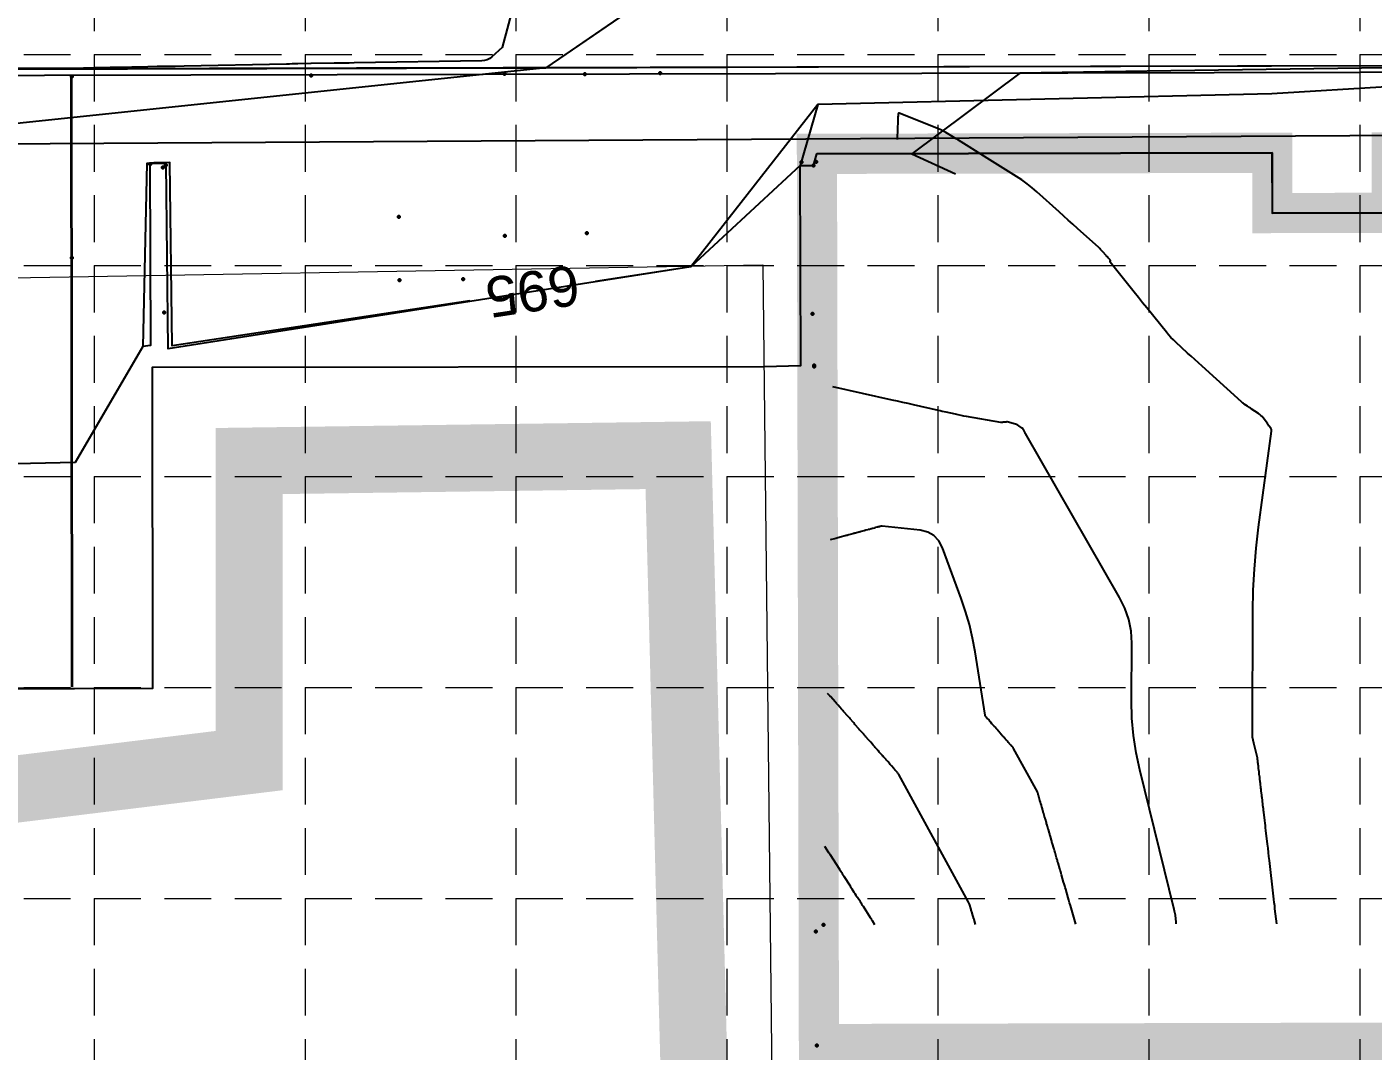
# Model space of a CAD drawing. Header units: feet. Extents: x 2331696 to 2332706, y 6924295 to 6924927.
# Drawn here: x 2332117.2 to 2332217.7, y 6924662.5 to 6924739 of the extents above; entities that cross this region are included whole.
import ezdxf

# ---------------------------------------------------------------- set-up
doc = ezdxf.new("R2010")
doc.units = ezdxf.units.FT
doc.header["$MEASUREMENT"] = 0
doc.linetypes.add('DASHED', pattern=[0.75, 0.5, -0.25])
doc.linetypes.add('HIDDEN', pattern=[0.375, 0.25, -0.125])
for name, color, linetype in [('A-building', 3, 'Continuous'), ('BNDY', 7, 'Continuous'), ('EC', 35, 'Continuous'), ('EX-SPOT-ELEV', 7, 'Continuous'), ('EX-WL', 140, 'Continuous'), ('GRID', 254, 'HIDDEN'), ('Level 58', 7, 'Continuous'), ('Level 9', 7, 'Continuous'), ('PC', 35, 'Continuous'), ('PHASE A WALK', 3, 'Continuous'), ('PROP-B-CURB', 15, 'Continuous'), ('PROP-F-CURB', 4, 'Continuous'), ('SRF-FLT', 7, 'Continuous'), ('TXT-FRZ', 4, 'Continuous')]:
    doc.layers.add(name, color=color, linetype=linetype)
doc.layers.add('V-Site-E', color=96, linetype='Continuous', lineweight=35)
doc.styles.get("Standard").update_dxf_attribs({"font": 'ARIAL.TTF'})
doc.linetypes.add('TRACKS3', pattern='A,0.0375,[130,ltypeshp.shx,S=0.0625,R=0,X=0,Y=0],0.0375', length=0.075)

# ---------------------------------------------------------------- blocks, each defined once
blk = doc.blocks.new('SURFPT')
at = {"layer": 'Level 58', "color": 51, "linetype": 'Continuous', "lineweight": 53}
blk.add_point((0, 0), dxfattribs=at)
blk = doc.blocks.new('SURFPT_2')
at = {"layer": 'Level 58', "color": 51, "linetype": 'Continuous', "lineweight": 53}
blk.add_point((0, 0), dxfattribs=at)
blk = doc.blocks.new('SURFPT_3')
at = {"layer": 'Level 58', "color": 51, "linetype": 'Continuous', "lineweight": 53}
blk.add_point((0, 0), dxfattribs=at)
blk = doc.blocks.new('SURFPT_38')
at = {"layer": 'Level 58', "color": 51, "linetype": 'Continuous', "lineweight": 53}
blk.add_point((0, 0), dxfattribs=at)
blk = doc.blocks.new('SURFPT_64')
at = {"layer": 'Level 58', "color": 51, "linetype": 'Continuous', "lineweight": 53}
blk.add_point((0, 0), dxfattribs=at)
blk = doc.blocks.new('SURFPT_124')
at = {"layer": 'Level 58', "color": 51, "linetype": 'Continuous', "lineweight": 53}
blk.add_point((0, 0), dxfattribs=at)
blk = doc.blocks.new('SURFPT_125')
at = {"layer": 'Level 58', "color": 51, "linetype": 'Continuous', "lineweight": 53}
blk.add_point((0, 0), dxfattribs=at)
blk = doc.blocks.new('SURFPT_129')
at = {"layer": 'Level 58', "color": 51, "linetype": 'Continuous', "lineweight": 53}
blk.add_point((0, 0), dxfattribs=at)
blk = doc.blocks.new('SURFPT_130')
at = {"layer": 'Level 58', "color": 51, "linetype": 'Continuous', "lineweight": 53}
blk.add_point((0, 0), dxfattribs=at)
blk = doc.blocks.new('SURFPT_132')
at = {"layer": 'Level 58', "color": 51, "linetype": 'Continuous', "lineweight": 53}
blk.add_point((0, 0), dxfattribs=at)
blk = doc.blocks.new('SURFPT_133')
at = {"layer": 'Level 58', "color": 51, "linetype": 'Continuous', "lineweight": 53}
blk.add_point((0, 0), dxfattribs=at)
blk = doc.blocks.new('SURFPT_134')
at = {"layer": 'Level 58', "color": 51, "linetype": 'Continuous', "lineweight": 53}
blk.add_point((0, 0), dxfattribs=at)
blk = doc.blocks.new('SURFPT_207')
at = {"layer": 'Level 58', "color": 51, "linetype": 'Continuous', "lineweight": 53}
blk.add_point((0, 0), dxfattribs=at)
blk = doc.blocks.new('SURFPT_208')
at = {"layer": 'Level 58', "color": 51, "linetype": 'Continuous', "lineweight": 53}
blk.add_point((0, 0), dxfattribs=at)
blk = doc.blocks.new('SURFPT_209')
at = {"layer": 'Level 58', "color": 51, "linetype": 'Continuous', "lineweight": 53}
blk.add_point((0, 0), dxfattribs=at)
blk = doc.blocks.new('SURFPT_210')
at = {"layer": 'Level 58', "color": 51, "linetype": 'Continuous', "lineweight": 53}
blk.add_point((0, 0), dxfattribs=at)
blk = doc.blocks.new('SURFPT_211')
at = {"layer": 'Level 58', "color": 51, "linetype": 'Continuous', "lineweight": 53}
blk.add_point((0, 0), dxfattribs=at)
blk = doc.blocks.new('SURFPT_338')
at = {"layer": 'Level 58', "color": 51, "linetype": 'Continuous', "lineweight": 53}
blk.add_point((0, 0), dxfattribs=at)
blk = doc.blocks.new('SURFPT_339')
at = {"layer": 'Level 58', "color": 51, "linetype": 'Continuous', "lineweight": 53}
blk.add_point((0, 0), dxfattribs=at)
blk = doc.blocks.new('SURFPT_341')
at = {"layer": 'Level 58', "color": 51, "linetype": 'Continuous', "lineweight": 53}
blk.add_point((0, 0), dxfattribs=at)
blk = doc.blocks.new('SURFPT_342')
at = {"layer": 'Level 58', "color": 51, "linetype": 'Continuous', "lineweight": 53}
blk.add_point((0, 0), dxfattribs=at)
blk = doc.blocks.new('SURFPT_343')
at = {"layer": 'Level 58', "color": 51, "linetype": 'Continuous', "lineweight": 53}
blk.add_point((0, 0), dxfattribs=at)
blk = doc.blocks.new('SURFPT_344')
at = {"layer": 'Level 58', "color": 51, "linetype": 'Continuous', "lineweight": 53}
blk.add_point((0, 0), dxfattribs=at)
blk = doc.blocks.new('SURFPT_345')
at = {"layer": 'Level 58', "color": 51, "linetype": 'Continuous', "lineweight": 53}
blk.add_point((0, 0), dxfattribs=at)
blk = doc.blocks.new('SURFPT_346')
at = {"layer": 'Level 58', "color": 51, "linetype": 'Continuous', "lineweight": 53}
blk.add_point((0, 0), dxfattribs=at)
blk = doc.blocks.new('SURFPT_356')
at = {"layer": 'Level 58', "color": 51, "linetype": 'Continuous', "lineweight": 53}
blk.add_point((0, 0), dxfattribs=at)
blk = doc.blocks.new('SURFPT_424')
at = {"layer": 'Level 58', "color": 51, "linetype": 'Continuous', "lineweight": 53}
blk.add_point((0, 0), dxfattribs=at)
blk = doc.blocks.new('SURFPT_425')
at = {"layer": 'Level 58', "color": 51, "linetype": 'Continuous', "lineweight": 53}
blk.add_point((0, 0), dxfattribs=at)
blk = doc.blocks.new('SURFPT_426')
at = {"layer": 'Level 58', "color": 51, "linetype": 'Continuous', "lineweight": 53}
blk.add_point((0, 0), dxfattribs=at)
blk = doc.blocks.new('SURFPT_439')
at = {"layer": 'Level 58', "color": 51, "linetype": 'Continuous', "lineweight": 53}
blk.add_point((0, 0), dxfattribs=at)
blk = doc.blocks.new('SURFPT_440')
at = {"layer": 'Level 58', "color": 51, "linetype": 'Continuous', "lineweight": 53}
blk.add_point((0, 0), dxfattribs=at)
blk = doc.blocks.new('SURFPT_441')
at = {"layer": 'Level 58', "color": 51, "linetype": 'Continuous', "lineweight": 53}
blk.add_point((0, 0), dxfattribs=at)
blk = doc.blocks.new('SURFPT_450')
at = {"layer": 'Level 58', "color": 51, "linetype": 'Continuous', "lineweight": 53}
blk.add_point((0, 0), dxfattribs=at)
blk = doc.blocks.new('SURFPT_451')
at = {"layer": 'Level 58', "color": 51, "linetype": 'Continuous', "lineweight": 53}
blk.add_point((0, 0), dxfattribs=at)
blk = doc.blocks.new('SURFPT_452')
at = {"layer": 'Level 58', "color": 51, "linetype": 'Continuous', "lineweight": 53}
blk.add_point((0, 0), dxfattribs=at)
blk = doc.blocks.new('SURFPT_453')
at = {"layer": 'Level 58', "color": 51, "linetype": 'Continuous', "lineweight": 53}
blk.add_point((0, 0), dxfattribs=at)
blk = doc.blocks.new('SURFPT_454')
at = {"layer": 'Level 58', "color": 51, "linetype": 'Continuous', "lineweight": 53}
blk.add_point((0, 0), dxfattribs=at)
blk = doc.blocks.new('SURFPT_649')
at = {"layer": 'Level 58', "color": 51, "linetype": 'Continuous', "lineweight": 53}
blk.add_point((0, 0), dxfattribs=at)
blk = doc.blocks.new('SURFPT_650')
at = {"layer": 'Level 58', "color": 51, "linetype": 'Continuous', "lineweight": 53}
blk.add_point((0, 0), dxfattribs=at)
blk = doc.blocks.new('SURFPT_651')
at = {"layer": 'Level 58', "color": 51, "linetype": 'Continuous', "lineweight": 53}
blk.add_point((0, 0), dxfattribs=at)
blk = doc.blocks.new('SURFPT_652')
at = {"layer": 'Level 58', "color": 51, "linetype": 'Continuous', "lineweight": 53}
blk.add_point((0, 0), dxfattribs=at)

msp = doc.modelspace()

# ---------------------------------------------------------------- linework, layer by layer
at = {"layer": 'A-building', "color": 7, "const_width": 3}
msp.add_lwpolyline([(2332220.43, 6924725.08), (2332363.18, 6924725.41), (2332363.65, 6924518.91), (2332221.65, 6924518.58), (2332221.32, 6924663.14), (2332176.32, 6924663.03), (2332176.17, 6924729.48), (2332176.17, 6924729.48), (2332210.17, 6924729.56), (2332210.18, 6924725.06), (2332210.18, 6924725.06), (2332210.18, 6924725.06), (2332210.18, 6924725.06), (2332210.18, 6924725.06), (2332219.09, 6924725.08), (2332219.08, 6924729.58), (2332220.42, 6924729.58), (2332220.43, 6924725.08)], dxfattribs=at)
at = {"layer": 'BNDY', "linetype": 'Continuous', "lineweight": 0}
msp.add_lwpolyline([(2332407.68, 6924806.49), (2332041.18, 6924807.95), (2331770.23, 6924807.95), (2331758.56, 6924761), (2331747.07, 6924740.52), (2331779.69, 6924716.11), (2331821.81, 6924719.35), (2331922, 6924717.65), (2331921.93, 6924691.76), (2331923.21, 6924656.96), (2331965.93, 6924658.84), (2331963.63, 6924721.7), (2332002.58, 6924722.54), (2332003.9, 6924704.1), (2332100.54, 6924705.98), (2332103.05, 6924720.01), (2332172.14, 6924721.19), (2332172.84, 6924658.21), (2332216.09, 6924649.99), (2332218.48, 6924510.31)], dxfattribs=at)
at = {"layer": 'EC', "flags": 128}
for points, elevation in [([(2332155.12, 6924746.55), (2332152.67, 6924737.42), (2332152.67, 6924737.42), (2332152.67, 6924737.42), (2332152.67, 6924737.42), (2332152.67, 6924737.42), (2332152.66, 6924737.42), (2332152.66, 6924737.42), (2332152.66, 6924737.42), (2332152.66, 6924737.42), (2332152.66, 6924737.42), (2332152.66, 6924737.42), (2332152.66, 6924737.42), (2332152.66, 6924737.42), (2332152.66, 6924737.42), (2332152.66, 6924737.42), (2332151.91, 6924736.73), (2332151.74, 6924736.6), (2332151.56, 6924736.51), (2332151.36, 6924736.45), (2332151.15, 6924736.43), (2332141.62, 6924736.27), (2332141.25, 6924736.26), (2332140.88, 6924736.26), (2332140.5, 6924736.25), (2332140.13, 6924736.24), (2332138.4, 6924736.22), (2332138.4, 6924736.22), (2332138.4, 6924736.22), (2332138.4, 6924736.22), (2332138.4, 6924736.22), (2332138.39, 6924736.22), (2332138.39, 6924736.22), (2332138.39, 6924736.22), (2332138.39, 6924736.22), (2332138.39, 6924736.22), (2332138.39, 6924736.22), (2332138.39, 6924736.22), (2332138.39, 6924736.22), (2332138.39, 6924736.22), (2332138.39, 6924736.22), (2332137.42, 6924736.2), (2332137.21, 6924736.19), (2332137, 6924736.19), (2332136.79, 6924736.18), (2332136.58, 6924736.18), (2332128.94, 6924736.03), (2332128.26, 6924736.01), (2332127.58, 6924736), (2332126.9, 6924735.99), (2332126.21, 6924735.97), (2332123.79, 6924735.92), (2332123.41, 6924735.92), (2332123.03, 6924735.91), (2332122.66, 6924735.9), (2332122.28, 6924735.89), (2332120.53, 6924735.86), (2332120.53, 6924735.86), (2332120.53, 6924735.86), (2332120.53, 6924735.86), (2332120.53, 6924735.86), (2332120.53, 6924735.86), (2332120.53, 6924735.86), (2332120.53, 6924735.86), (2332120.53, 6924735.86), (2332120.53, 6924735.86), (2332120.53, 6924735.86), (2332120.53, 6924735.86), (2332120.53, 6924735.86), (2332120.53, 6924735.86), (2332120.53, 6924735.86), (2332119.18, 6924735.86), (2332118.89, 6924735.85), (2332118.6, 6924735.85), (2332118.32, 6924735.85), (2332118.03, 6924735.85), (2332115.36, 6924735.85)], 696), ([(2332189.08, 6924729.03), (2332187.33, 6924730.13), (2332187.14, 6924730.25), (2332186.94, 6924730.37), (2332186.75, 6924730.49), (2332186.56, 6924730.61), (2332185.93, 6924731), (2332185.79, 6924731.08), (2332185.65, 6924731.16), (2332185.51, 6924731.23), (2332185.36, 6924731.29), (2332182.31, 6924732.52), (2332182.28, 6924732.52), (2332182.25, 6924732.52), (2332182.24, 6924732.5), (2332182.23, 6924732.47), (2332182.23, 6924732.34), (2332182.23, 6924732.31), (2332182.23, 6924732.28), (2332182.22, 6924732.26), (2332182.22, 6924732.23), (2332182.22, 6924732.08), (2332182.22, 6924732.05), (2332182.22, 6924732.01), (2332182.21, 6924731.98), (2332182.21, 6924731.95), (2332182.16, 6924730.64), (2332182.16, 6924730.63), (2332182.16, 6924730.62), (2332182.16, 6924730.61), (2332182.16, 6924730.6), (2332182.16, 6924730.56)], 697), ([(2332210.5, 6924672.01), (2332210.37, 6924673.12), (2332210.35, 6924673.36), (2332210.32, 6924673.6), (2332210.29, 6924673.84), (2332210.26, 6924674.08), (2332209.95, 6924676.74), (2332209.92, 6924677.04), (2332209.88, 6924677.34), (2332209.85, 6924677.64), (2332209.81, 6924677.94), (2332209.69, 6924678.97), (2332209.67, 6924679.16), (2332209.65, 6924679.34), (2332209.63, 6924679.53), (2332209.6, 6924679.72), (2332209.53, 6924680.33), (2332209.52, 6924680.46), (2332209.5, 6924680.59), (2332209.49, 6924680.71), (2332209.47, 6924680.84), (2332209.43, 6924681.26), (2332209.41, 6924681.35), (2332209.4, 6924681.43), (2332209.39, 6924681.52), (2332209.38, 6924681.61), (2332209.35, 6924681.92), (2332209.34, 6924681.98), (2332209.33, 6924682.05), (2332209.32, 6924682.12), (2332209.32, 6924682.18), (2332209.29, 6924682.42), (2332209.28, 6924682.47), (2332209.28, 6924682.52), (2332209.27, 6924682.57), (2332209.27, 6924682.62), (2332209.24, 6924682.8), (2332209.24, 6924682.84), (2332209.24, 6924682.88), (2332209.23, 6924682.92), (2332209.23, 6924682.96), (2332209.2, 6924683.16), (2332209.2, 6924683.17), (2332209.2, 6924683.18), (2332209.2, 6924683.19), (2332209.2, 6924683.2), (2332209.2, 6924683.23), (2332209.19, 6924683.23), (2332209.19, 6924683.24), (2332209.19, 6924683.25), (2332209.19, 6924683.25), (2332209.18, 6924683.37), (2332209.18, 6924683.4), (2332209.17, 6924683.42), (2332209.17, 6924683.45), (2332209.17, 6924683.47), (2332209.15, 6924683.58), (2332209.15, 6924683.6), (2332209.15, 6924683.62), (2332209.15, 6924683.65), (2332209.14, 6924683.67), (2332209.13, 6924683.76), (2332209.13, 6924683.78), (2332209.13, 6924683.8), (2332209.13, 6924683.82), (2332209.12, 6924683.84), (2332209.12, 6924683.91), (2332209.11, 6924683.93), (2332209.11, 6924683.95), (2332209.11, 6924683.96), (2332209.11, 6924683.98), (2332209.1, 6924684.05), (2332209.1, 6924684.06), (2332209.1, 6924684.08), (2332209.09, 6924684.09), (2332209.09, 6924684.1), (2332209.09, 6924684.16), (2332209.08, 6924684.18), (2332209.08, 6924684.19), (2332209.08, 6924684.2), (2332209.08, 6924684.21), (2332209.07, 6924684.27), (2332209.07, 6924684.28), (2332209.07, 6924684.29), (2332209.07, 6924684.3), (2332209.07, 6924684.31), (2332209.06, 6924684.36), (2332209.06, 6924684.37), (2332209.06, 6924684.38), (2332209.06, 6924684.39), (2332209.06, 6924684.4), (2332208.79, 6924685.48), (2332208.74, 6924685.71), (2332208.7, 6924685.94), (2332208.68, 6924686.18), (2332208.68, 6924686.41), (2332208.72, 6924695.33), (2332208.75, 6924696.91), (2332208.83, 6924698.48), (2332208.97, 6924700.04), (2332209.15, 6924701.61), (2332210.12, 6924708.77), (2332210.12, 6924708.83), (2332210.11, 6924708.9), (2332210.09, 6924708.96), (2332210.05, 6924709.01), (2332209.92, 6924709.19), (2332209.89, 6924709.23), (2332209.86, 6924709.27), (2332209.83, 6924709.3), (2332209.8, 6924709.34), (2332209.48, 6924709.78), (2332209.4, 6924709.87), (2332209.32, 6924709.95), (2332209.23, 6924710.03), (2332209.14, 6924710.09), (2332208.6, 6924710.45), (2332208.53, 6924710.5), (2332208.45, 6924710.55), (2332208.38, 6924710.59), (2332208.31, 6924710.64), (2332208.06, 6924710.8), (2332208.01, 6924710.84), (2332207.96, 6924710.88), (2332207.91, 6924710.92), (2332207.87, 6924710.96), (2332204.93, 6924713.63), (2332204.66, 6924713.88), (2332204.39, 6924714.12), (2332204.12, 6924714.37), (2332203.85, 6924714.61), (2332202.97, 6924715.42), (2332202.78, 6924715.59), (2332202.6, 6924715.77), (2332202.43, 6924715.96), (2332202.27, 6924716.16), (2332200.8, 6924717.98), (2332200.49, 6924718.37), (2332200.18, 6924718.76), (2332199.86, 6924719.15), (2332199.55, 6924719.54), (2332198.06, 6924721.4), (2332198.06, 6924721.4), (2332198.05, 6924721.41), (2332198.05, 6924721.41), (2332198.05, 6924721.42), (2332198.06, 6924721.44), (2332198.06, 6924721.44), (2332198.06, 6924721.44), (2332198.06, 6924721.45), (2332198.06, 6924721.45), (2332198.08, 6924721.51), (2332198.08, 6924721.53), (2332198.07, 6924721.54), (2332198.07, 6924721.55), (2332198.06, 6924721.56), (2332197.92, 6924721.72), (2332197.89, 6924721.76), (2332197.85, 6924721.79), (2332197.82, 6924721.83), (2332197.79, 6924721.86), (2332197.49, 6924722.2), (2332197.42, 6924722.27), (2332197.35, 6924722.34), (2332197.28, 6924722.41), (2332197.21, 6924722.48), (2332195.62, 6924723.91), (2332195.28, 6924724.22), (2332194.94, 6924724.52), (2332194.6, 6924724.83), (2332194.26, 6924725.14), (2332192.6, 6924726.64), (2332192.24, 6924726.95), (2332191.86, 6924727.25), (2332191.48, 6924727.53), (2332191.07, 6924727.79), (2332189.08, 6924729.03)], 697), ([(2332203, 6924672), (2332202.99, 6924672.07), (2332202.99, 6924672.08), (2332202.99, 6924672.1), (2332202.99, 6924672.11), (2332202.99, 6924672.13), (2332202.93, 6924672.64), (2332202.91, 6924672.74), (2332202.9, 6924672.85), (2332202.87, 6924672.96), (2332202.85, 6924673.07), (2332200.28, 6924683.5), (2332200, 6924684.78), (2332199.81, 6924686.07), (2332199.69, 6924687.36), (2332199.66, 6924688.67), (2332199.68, 6924692.95), (2332199.62, 6924693.85), (2332199.45, 6924694.72), (2332199.17, 6924695.56), (2332198.77, 6924696.37), (2332191.74, 6924708.6), (2332191.74, 6924708.6), (2332191.73, 6924708.61), (2332191.73, 6924708.61), (2332191.73, 6924708.62), (2332191.72, 6924708.64), (2332191.72, 6924708.64), (2332191.72, 6924708.65), (2332191.72, 6924708.65), (2332191.72, 6924708.66), (2332191.62, 6924708.86), (2332191.6, 6924708.9), (2332191.57, 6924708.94), (2332191.54, 6924708.97), (2332191.5, 6924709), (2332191.24, 6924709.18), (2332191.18, 6924709.22), (2332191.12, 6924709.25), (2332191.06, 6924709.27), (2332191, 6924709.29), (2332190.37, 6924709.47), (2332190.36, 6924709.47), (2332190.36, 6924709.47), (2332190.35, 6924709.47), (2332190.35, 6924709.47), (2332190.33, 6924709.47), (2332190.33, 6924709.47), (2332190.32, 6924709.47), (2332190.32, 6924709.47), (2332190.32, 6924709.47), (2332190.3, 6924709.46), (2332190.29, 6924709.46), (2332190.29, 6924709.46), (2332190.28, 6924709.46), (2332190.28, 6924709.46), (2332190.26, 6924709.46), (2332190.25, 6924709.46), (2332190.25, 6924709.46), (2332190.24, 6924709.46), (2332190.24, 6924709.46), (2332190.22, 6924709.46), (2332190.21, 6924709.45), (2332190.21, 6924709.45), (2332190.2, 6924709.45), (2332190.2, 6924709.45), (2332190.17, 6924709.45), (2332190.17, 6924709.45), (2332190.16, 6924709.45), (2332190.16, 6924709.45), (2332190.15, 6924709.45), (2332190.13, 6924709.45), (2332190.13, 6924709.45), (2332190.12, 6924709.44), (2332190.12, 6924709.44), (2332190.11, 6924709.44), (2332190.09, 6924709.44), (2332190.08, 6924709.44), (2332190.07, 6924709.44), (2332190.07, 6924709.44), (2332190.06, 6924709.44), (2332190.04, 6924709.44), (2332190.03, 6924709.43), (2332190.03, 6924709.43), (2332190.02, 6924709.43), (2332190.01, 6924709.43), (2332189.99, 6924709.43), (2332189.98, 6924709.43), (2332189.97, 6924709.43), (2332189.97, 6924709.43), (2332189.96, 6924709.43), (2332189.93, 6924709.42), (2332189.93, 6924709.42), (2332189.92, 6924709.42), (2332189.92, 6924709.42), (2332189.91, 6924709.42), (2332187.35, 6924709.87), (2332187.14, 6924709.91), (2332186.93, 6924709.95), (2332186.72, 6924710), (2332186.51, 6924710.04), (2332185.82, 6924710.2), (2332185.68, 6924710.23), (2332185.53, 6924710.26), (2332185.38, 6924710.29), (2332185.24, 6924710.33), (2332183.38, 6924710.75), (2332182.98, 6924710.84), (2332182.59, 6924710.92), (2332182.19, 6924711.01), (2332181.79, 6924711.1), (2332177.36, 6924712.1)], 698), ([(2332195.5, 6924671.98), (2332195.15, 6924673.19), (2332195.1, 6924673.38), (2332195.04, 6924673.57), (2332194.98, 6924673.76), (2332194.93, 6924673.95), (2332194.75, 6924674.58), (2332194.71, 6924674.71), (2332194.67, 6924674.85), (2332194.63, 6924674.98), (2332194.59, 6924675.12), (2332194.43, 6924675.66), (2332194.4, 6924675.77), (2332194.37, 6924675.89), (2332194.33, 6924676.01), (2332194.3, 6924676.12), (2332194.17, 6924676.56), (2332194.14, 6924676.66), (2332194.12, 6924676.75), (2332194.09, 6924676.85), (2332194.06, 6924676.94), (2332193.95, 6924677.32), (2332193.93, 6924677.4), (2332193.9, 6924677.48), (2332193.88, 6924677.57), (2332193.86, 6924677.65), (2332193.76, 6924677.97), (2332193.74, 6924678.04), (2332193.72, 6924678.11), (2332193.7, 6924678.18), (2332193.68, 6924678.25), (2332193.6, 6924678.53), (2332193.58, 6924678.59), (2332193.57, 6924678.65), (2332193.55, 6924678.71), (2332193.53, 6924678.77), (2332193.45, 6924679.05), (2332193.44, 6924679.09), (2332193.43, 6924679.12), (2332193.42, 6924679.15), (2332193.41, 6924679.18), (2332193.38, 6924679.29), (2332193.37, 6924679.31), (2332193.37, 6924679.33), (2332193.36, 6924679.36), (2332193.35, 6924679.38), (2332193.32, 6924679.49), (2332193.32, 6924679.51), (2332193.31, 6924679.53), (2332193.3, 6924679.56), (2332193.3, 6924679.58), (2332193.23, 6924679.81), (2332193.22, 6924679.85), (2332193.2, 6924679.9), (2332193.19, 6924679.95), (2332193.17, 6924680), (2332193.13, 6924680.16), (2332193.12, 6924680.2), (2332193.11, 6924680.23), (2332193.1, 6924680.27), (2332193.09, 6924680.3), (2332193.04, 6924680.46), (2332193.03, 6924680.49), (2332193.02, 6924680.53), (2332193.01, 6924680.56), (2332193, 6924680.6), (2332192.96, 6924680.74), (2332192.95, 6924680.77), (2332192.94, 6924680.8), (2332192.93, 6924680.83), (2332192.93, 6924680.86), (2332192.89, 6924680.98), (2332192.88, 6924681.01), (2332192.87, 6924681.04), (2332192.86, 6924681.07), (2332192.86, 6924681.09), (2332192.82, 6924681.21), (2332192.82, 6924681.24), (2332192.81, 6924681.26), (2332192.8, 6924681.29), (2332192.79, 6924681.31), (2332192.76, 6924681.42), (2332192.76, 6924681.44), (2332192.75, 6924681.46), (2332192.74, 6924681.49), (2332192.74, 6924681.51), (2332192.71, 6924681.61), (2332192.7, 6924681.63), (2332192.7, 6924681.65), (2332192.69, 6924681.67), (2332192.68, 6924681.69), (2332192.66, 6924681.78), (2332192.65, 6924681.8), (2332192.64, 6924681.82), (2332192.63, 6924681.84), (2332192.63, 6924681.86), (2332190.85, 6924685.09), (2332190.84, 6924685.11), (2332190.83, 6924685.13), (2332190.82, 6924685.14), (2332190.81, 6924685.16), (2332190.76, 6924685.21), (2332190.75, 6924685.22), (2332190.74, 6924685.23), (2332190.73, 6924685.24), (2332190.73, 6924685.25), (2332190.67, 6924685.31), (2332190.66, 6924685.33), (2332190.65, 6924685.34), (2332190.64, 6924685.35), (2332190.63, 6924685.36), (2332190.57, 6924685.42), (2332190.56, 6924685.44), (2332190.55, 6924685.45), (2332190.54, 6924685.46), (2332190.53, 6924685.48), (2332190.47, 6924685.54), (2332190.46, 6924685.55), (2332190.45, 6924685.57), (2332190.44, 6924685.58), (2332190.43, 6924685.59), (2332190.37, 6924685.66), (2332190.36, 6924685.67), (2332190.34, 6924685.69), (2332190.33, 6924685.7), (2332190.32, 6924685.72), (2332190.26, 6924685.78), (2332190.24, 6924685.8), (2332190.23, 6924685.81), (2332190.22, 6924685.83), (2332190.21, 6924685.84), (2332190.14, 6924685.92), (2332190.13, 6924685.93), (2332190.11, 6924685.95), (2332190.1, 6924685.96), (2332190.09, 6924685.98), (2332190.02, 6924686.05), (2332190.01, 6924686.07), (2332189.99, 6924686.09), (2332189.98, 6924686.1), (2332189.96, 6924686.12), (2332189.89, 6924686.2), (2332189.88, 6924686.22), (2332189.86, 6924686.23), (2332189.85, 6924686.25), (2332189.83, 6924686.27), (2332189.76, 6924686.35), (2332189.74, 6924686.37), (2332189.73, 6924686.39), (2332189.71, 6924686.41), (2332189.69, 6924686.42), (2332189.62, 6924686.51), (2332189.6, 6924686.53), (2332189.58, 6924686.55), (2332189.57, 6924686.57), (2332189.55, 6924686.59), (2332189.47, 6924686.68), (2332189.45, 6924686.7), (2332189.43, 6924686.72), (2332189.42, 6924686.74), (2332189.4, 6924686.76), (2332189.31, 6924686.86), (2332189.29, 6924686.88), (2332189.27, 6924686.9), (2332189.26, 6924686.92), (2332189.24, 6924686.94), (2332189.15, 6924687.05), (2332189.13, 6924687.07), (2332189.11, 6924687.09), (2332189.09, 6924687.11), (2332189.07, 6924687.14), (2332188.97, 6924687.25), (2332188.95, 6924687.27), (2332188.93, 6924687.29), (2332188.91, 6924687.32), (2332188.89, 6924687.34), (2332188.79, 6924687.46), (2332188.77, 6924687.48), (2332188.75, 6924687.51), (2332188.74, 6924687.54), (2332188.73, 6924687.57), (2332187.98, 6924692.32), (2332187.79, 6924693.34), (2332187.56, 6924694.34), (2332187.27, 6924695.32), (2332186.94, 6924696.3), (2332185.54, 6924700.08), (2332185.28, 6924700.6), (2332184.91, 6924700.99), (2332184.45, 6924701.25), (2332183.88, 6924701.38), (2332181.05, 6924701.7), (2332181.03, 6924701.7), (2332181.01, 6924701.7), (2332180.98, 6924701.69), (2332180.96, 6924701.69), (2332180.89, 6924701.67), (2332180.88, 6924701.67), (2332180.86, 6924701.66), (2332180.84, 6924701.66), (2332180.83, 6924701.65), (2332180.73, 6924701.63), (2332180.71, 6924701.62), (2332180.69, 6924701.62), (2332180.67, 6924701.61), (2332180.65, 6924701.61), (2332180.55, 6924701.58), (2332180.53, 6924701.57), (2332180.5, 6924701.57), (2332180.48, 6924701.56), (2332180.46, 6924701.55), (2332180.34, 6924701.52), (2332180.31, 6924701.51), (2332180.29, 6924701.51), (2332180.26, 6924701.5), (2332180.23, 6924701.49), (2332180.09, 6924701.45), (2332180.06, 6924701.45), (2332180.03, 6924701.44), (2332180, 6924701.43), (2332179.97, 6924701.42), (2332179.81, 6924701.38), (2332179.77, 6924701.37), (2332179.74, 6924701.36), (2332179.7, 6924701.35), (2332179.66, 6924701.34), (2332179.47, 6924701.28), (2332179.42, 6924701.27), (2332179.38, 6924701.26), (2332179.34, 6924701.25), (2332179.3, 6924701.24), (2332179.05, 6924701.17), (2332179, 6924701.16), (2332178.95, 6924701.14), (2332178.9, 6924701.13), (2332178.85, 6924701.12), (2332178.55, 6924701.03), (2332178.48, 6924701.02), (2332178.42, 6924701), (2332178.35, 6924700.98), (2332178.29, 6924700.96), (2332177.9, 6924700.86), (2332177.82, 6924700.84), (2332177.74, 6924700.81), (2332177.66, 6924700.79), (2332177.57, 6924700.77), (2332177.16, 6924700.66)], 699), ([(2332188, 6924671.96), (2332187.9, 6924672.32), (2332187.87, 6924672.39), (2332187.85, 6924672.47), (2332187.83, 6924672.55), (2332187.81, 6924672.62), (2332187.73, 6924672.9), (2332187.71, 6924672.96), (2332187.69, 6924673.02), (2332187.68, 6924673.08), (2332187.66, 6924673.14), (2332187.58, 6924673.41), (2332187.56, 6924673.47), (2332187.54, 6924673.52), (2332187.52, 6924673.58), (2332187.49, 6924673.63), (2332182.28, 6924683.14), (2332182.25, 6924683.19), (2332182.22, 6924683.24), (2332182.18, 6924683.29), (2332182.14, 6924683.34), (2332182.01, 6924683.48), (2332181.99, 6924683.52), (2332181.96, 6924683.55), (2332181.93, 6924683.58), (2332181.9, 6924683.61), (2332181.75, 6924683.79), (2332181.71, 6924683.82), (2332181.68, 6924683.86), (2332181.65, 6924683.9), (2332181.62, 6924683.94), (2332181.46, 6924684.11), (2332181.43, 6924684.15), (2332181.39, 6924684.19), (2332181.36, 6924684.23), (2332181.33, 6924684.26), (2332181.16, 6924684.45), (2332181.13, 6924684.49), (2332181.09, 6924684.53), (2332181.06, 6924684.57), (2332181.02, 6924684.61), (2332180.85, 6924684.8), (2332180.82, 6924684.84), (2332180.78, 6924684.89), (2332180.74, 6924684.93), (2332180.71, 6924684.97), (2332180.53, 6924685.17), (2332180.49, 6924685.22), (2332180.45, 6924685.26), (2332180.41, 6924685.3), (2332180.37, 6924685.35), (2332180.19, 6924685.56), (2332180.15, 6924685.61), (2332180.11, 6924685.65), (2332180.07, 6924685.7), (2332180.03, 6924685.74), (2332179.83, 6924685.97), (2332179.79, 6924686.01), (2332179.74, 6924686.06), (2332179.7, 6924686.11), (2332179.66, 6924686.16), (2332179.45, 6924686.39), (2332179.41, 6924686.44), (2332179.36, 6924686.49), (2332179.32, 6924686.54), (2332179.28, 6924686.59), (2332179.06, 6924686.84), (2332179.01, 6924686.89), (2332178.97, 6924686.94), (2332178.92, 6924687), (2332178.87, 6924687.05), (2332178.64, 6924687.31), (2332178.6, 6924687.37), (2332178.55, 6924687.42), (2332178.5, 6924687.48), (2332178.45, 6924687.53), (2332178.21, 6924687.81), (2332178.16, 6924687.86), (2332178.1, 6924687.92), (2332178.05, 6924687.98), (2332178, 6924688.04), (2332177.75, 6924688.33), (2332177.69, 6924688.39), (2332177.64, 6924688.45), (2332177.58, 6924688.52), (2332177.53, 6924688.58), (2332177.2, 6924688.95), (2332177.17, 6924688.98), (2332177.15, 6924689.01), (2332177.12, 6924689.04), (2332177.09, 6924689.07), (2332176.97, 6924689.21)], 700), ([(2332180.5, 6924671.94), (2332180.32, 6924672.23), (2332180.3, 6924672.25), (2332180.29, 6924672.27), (2332180.28, 6924672.29), (2332180.26, 6924672.31), (2332180.22, 6924672.38), (2332180.21, 6924672.4), (2332180.2, 6924672.41), (2332180.19, 6924672.43), (2332180.18, 6924672.44), (2332179.64, 6924673.29), (2332179.58, 6924673.38), (2332179.53, 6924673.46), (2332179.47, 6924673.55), (2332179.42, 6924673.64), (2332179.21, 6924673.96), (2332179.18, 6924674), (2332179.16, 6924674.04), (2332179.13, 6924674.08), (2332179.11, 6924674.12), (2332179.03, 6924674.24), (2332179.01, 6924674.27), (2332178.99, 6924674.3), (2332178.98, 6924674.32), (2332178.96, 6924674.35), (2332178.8, 6924674.6), (2332178.77, 6924674.65), (2332178.73, 6924674.7), (2332178.7, 6924674.76), (2332178.67, 6924674.81), (2332178.21, 6924675.53), (2332178.17, 6924675.58), (2332178.14, 6924675.63), (2332178.11, 6924675.68), (2332178.07, 6924675.74), (2332177.96, 6924675.91), (2332177.94, 6924675.94), (2332177.92, 6924675.98), (2332177.89, 6924676.02), (2332177.87, 6924676.05), (2332177.16, 6924677.17), (2332177.15, 6924677.19), (2332177.14, 6924677.2), (2332177.13, 6924677.21), (2332177.12, 6924677.22), (2332177.1, 6924677.27), (2332177.09, 6924677.28), (2332177.08, 6924677.28), (2332177.08, 6924677.29), (2332177.07, 6924677.3), (2332176.77, 6924677.77)], 701)]:
    msp.add_lwpolyline(points, dxfattribs=dict(at, elevation=elevation))
at = {"layer": 'EC', "elevation": 695}
for points in [[(2332225.44, 6924725.08), (2332225.41, 6924725.09), (2332225.3, 6924731.13), (2332225.19, 6924732.11), (2332224.88, 6924733.04), (2332224.4, 6924733.88), (2332223.77, 6924734.61), (2332223, 6924735.2), (2332222.14, 6924735.63), (2332221.2, 6924735.87), (2332220.39, 6924735.93), (2332200.82, 6924735.65), (2332191.32, 6924735.51), (2332183.26, 6924729.49), (2332186.52, 6924727.98)], [(2332225.44, 6924725.08), (2332225.41, 6924725.09), (2332225.3, 6924731.13), (2332225.19, 6924732.11), (2332224.88, 6924733.04), (2332224.4, 6924733.88), (2332223.77, 6924734.61), (2332223, 6924735.2), (2332222.14, 6924735.63), (2332221.2, 6924735.87), (2332220.39, 6924735.93), (2332200.82, 6924735.65), (2332191.32, 6924735.51), (2332183.26, 6924729.49), (2332186.52, 6924727.98)], [(2332219.11, 6924734.5), (2332210.13, 6924733.96), (2332176.24, 6924733.17), (2332174.92, 6924728.6), (2332175.92, 6924728.61)], [(2332150.25, 6924718.52), (2332128.02, 6924715.14), (2332127.87, 6924728.84), (2332126.66, 6924728.82), (2332126.15, 6924728.77), (2332125.83, 6924715.09), (2332120.79, 6924706.45), (2332104.14, 6924706.08), (2332093.02, 6924692.37), (2332068.15, 6924691.79)], [(2332174.92, 6924728.6), (2332166.76, 6924721.04), (2332159.65, 6924719.95)]]:
    msp.add_lwpolyline(points, dxfattribs=at)
at = {"layer": 'EX-WL', "color": 7, "linetype": 'TRACKS3', "ltscale": 0.25}
msp.add_line((2332163.18, 6924730.53), (2332337.94, 6924731.57), dxfattribs=at)
at = {"layer": 'EX-WL', "color": 7}
msp.add_line((2331774.7, 6924728.2), (2332163.18, 6924730.52), dxfattribs=at)
at = {"layer": 'GRID', "color": 252, "linetype": 'HIDDEN', "lineweight": 0, "ltscale": 14}
for p, q in [((2332122.2, 6924910.15), (2332122.2, 6924358.83)), ((2332137.95, 6924910.15), (2332137.95, 6924358.83)), ((2332153.7, 6924910.15), (2332153.7, 6924358.83)), ((2332169.45, 6924910.15), (2332169.45, 6924358.83)), ((2332185.2, 6924910.15), (2332185.2, 6924358.83)), ((2332200.95, 6924910.15), (2332200.95, 6924358.83)), ((2332216.7, 6924910.15), (2332216.7, 6924358.83)), ((2331712.7, 6924736.9), (2332689.2, 6924736.9)), ((2331712.7, 6924721.15), (2332689.2, 6924721.15)), ((2331712.7, 6924705.4), (2332689.2, 6924705.4)), ((2331712.7, 6924689.65), (2332689.2, 6924689.65)), ((2331712.7, 6924673.9), (2332689.2, 6924673.9))]:
    msp.add_line(p, q, dxfattribs=at)
at = {"layer": 'Level 9', "color": 2, "linetype": 'Continuous', "lineweight": 0, "elevation": 696.62}
msp.add_lwpolyline([(2332164.46, 6924736), (2332164.46, 6924736)], dxfattribs=at)
at = {"layer": 'PC'}
for points, elevation in [([(2332180.44, 6924752.68), (2332155.94, 6924735.89), (2332104.12, 6924730.45), (2332068.96, 6924712.86), (2332059.22, 6924712.96)], 694), ([(2332119.19, 6924689.57), (2332103.56, 6924689.67), (2332103.56, 6924689.55), (2332083.56, 6924688.16), (2332078.33, 6924687.99)], 696)]:
    msp.add_lwpolyline(points, dxfattribs=dict(at, elevation=elevation))
at = {"layer": 'PHASE A WALK'}
msp.add_line((2332120.56, 6924689.7), (2332120.51, 6924735.35), dxfattribs=at)
at = {"layer": 'PROP-B-CURB'}
msp.add_lwpolyline([(2331911.12, 6924734.87), (2332227.66, 6924735.6)], dxfattribs=at)
at = {"layer": 'PROP-F-CURB', "color": 7}
msp.add_lwpolyline([(2331843.41, 6924735.44), (2331850.06, 6924735.23, 0.008319), (2331856.72, 6924735.25), (2332229.49, 6924736.1)], format="xyb", dxfattribs=at)
at = {"layer": 'SRF-FLT'}
for points in [[(2332215.35, 6924776.62, 694), (2332155.94, 6924735.89, 694)], [(2331843.39, 6924735.44, 691.5), (2331906.87, 6924735.36, 692), (2332030.94, 6924735.61, 693), (2332155.94, 6924735.89, 694), (2332176.3, 6924735.98, 694.3), (2332210.12, 6924736.06, 694.8), (2332219.12, 6924736.08, 694.85), (2332227.66, 6924736.1, 694.89), (2332228.66, 6924736.17, 694.89), (2332229.65, 6924736.12, 694.89), (2332230.64, 6924735.94, 694.9), (2332231.59, 6924735.63, 694.9), (2332231.79, 6924735.54, 694.9), (2332232.63, 6924735, 694.91), (2332233.34, 6924734.3, 694.91), (2332233.9, 6924733.47, 694.92), (2332233.93, 6924733.43, 694.92), (2332234.3, 6924732.5, 694.92), (2332234.53, 6924731.53, 694.93), (2332234.61, 6924730.54, 694.93), (2332234.55, 6924729.54, 694.94), (2332234.5, 6924729.28, 694.94), (2332234.51, 6924725.11, 695)], [(2332210.13, 6924733.96, 695), (2332176.24, 6924733.17, 695), (2332166.76, 6924721.04, 695), (2332127.74, 6924714.93, 695.01), (2332127.59, 6924728.77, 695.01), (2332126.37, 6924728.75, 695.01), (2332126.41, 6924715.17, 695.01), (2332125.83, 6924715.09, 695), (2332120.79, 6924706.45, 695), (2332104.14, 6924706.08, 695), (2332093.02, 6924692.37, 695), (2332021.9, 6924690.69, 695), (2332014.6, 6924714.97, 695), (2332013.24, 6924718.85, 695), (2332011.92, 6924722.26, 695), (2332011.15, 6924723.94, 695), (2332010.44, 6924725.25, 695), (2332009.39, 6924727.31, 695), (2332008.47, 6924728.53, 695), (2332007.52, 6924729.18, 695), (2332004.51, 6924729.66, 695), (2331989.52, 6924720.77, 695), (2331983.32, 6924720.65, 695), (2331957.67, 6924727.17, 695)], [(2332210.13, 6924733.96, 695), (2332176.24, 6924733.17, 695), (2332166.76, 6924721.04, 695), (2332127.74, 6924714.93, 695.01), (2332127.59, 6924728.77, 695.01), (2332126.37, 6924728.75, 695.01), (2332126.41, 6924715.17, 695.01), (2332125.83, 6924715.09, 695), (2332120.79, 6924706.45, 695), (2332104.14, 6924706.08, 695), (2332093.02, 6924692.37, 695), (2332021.9, 6924690.69, 695), (2332014.6, 6924714.97, 695), (2332013.24, 6924718.85, 695), (2332011.92, 6924722.26, 695), (2332011.15, 6924723.94, 695), (2332010.44, 6924725.25, 695), (2332009.39, 6924727.31, 695), (2332008.47, 6924728.53, 695), (2332007.52, 6924729.18, 695), (2332004.51, 6924729.66, 695), (2331989.52, 6924720.77, 695), (2331983.32, 6924720.65, 695), (2331957.67, 6924727.17, 695)], [(2332210.13, 6924733.96, 695), (2332176.24, 6924733.17, 695), (2332166.76, 6924721.04, 695), (2332127.74, 6924714.93, 695.01), (2332127.59, 6924728.77, 695.01), (2332126.37, 6924728.75, 695.01), (2332126.41, 6924715.17, 695.01), (2332125.83, 6924715.09, 695), (2332120.79, 6924706.45, 695), (2332104.14, 6924706.08, 695), (2332093.02, 6924692.37, 695), (2332021.9, 6924690.69, 695), (2332014.6, 6924714.97, 695), (2332013.24, 6924718.85, 695), (2332011.92, 6924722.26, 695), (2332011.15, 6924723.94, 695), (2332010.44, 6924725.25, 695), (2332009.39, 6924727.31, 695), (2332008.47, 6924728.53, 695), (2332007.52, 6924729.18, 695), (2332004.51, 6924729.66, 695), (2331989.52, 6924720.77, 695), (2331983.32, 6924720.65, 695), (2331957.67, 6924727.17, 695)], [(2332103.56, 6924689.56, 701), (2332120.75, 6924689.57, 695.5), (2332126.6, 6924689.6, 695.5), (2332126.57, 6924713.56, 695.5), (2332172.22, 6924713.6, 695.5), (2332174.96, 6924713.67, 695.5), (2332174.92, 6924728.6, 695), (2332175.92, 6924728.61, 695), (2332176.17, 6924729.48, 695.92), (2332210.16, 6924729.55, 695.5), (2332210.17, 6924725.05, 695.5), (2332363.47, 6924725.36, 695.5)], [(2332234.01, 6924725.11, 695.5), (2332220.43, 6924725.08, 695.5), (2332220.42, 6924729.58, 695.47), (2332219.08, 6924729.58, 695.47), (2332219.09, 6924725.08, 695.5), (2332210.18, 6924725.06, 695.5), (2332210.17, 6924729.56, 695.42), (2332176.17, 6924729.48, 695.92)]]:
    msp.add_polyline3d(points, dxfattribs=at)
at = {"layer": 'TXT-FRZ', "color": 1, "linetype": 'DASHED', "ltscale": 40, "const_width": 5}
msp.add_lwpolyline([(2332229.33, 6924810.28), (2331750.15, 6924812.64), (2331748.1, 6924712.33), (2331774.46, 6924699.66), (2331775.1, 6924714.14), (2331916.66, 6924712.86), (2331918.62, 6924651.5), (2331970.17, 6924651.75), (2331970.17, 6924711.37), (2331998.68, 6924711.37), (2332000.44, 6924655.25), (2332107.46, 6924658.32), (2332112.29, 6924681.56), (2332133.78, 6924684.19), (2332133.78, 6924706.55), (2332165.81, 6924706.99), (2332167.12, 6924656.13), (2332211.42, 6924644.73), (2332209.97, 6924510.55), (2332369.27, 6924511.79)], dxfattribs=at)
at = {"layer": 'V-Site-E', "color": 7}
msp.add_line((2332120.56, 6924689.7), (2332120.51, 6924735.35), dxfattribs=at)

# ---------------------------------------------------------------- block references
at = {"layer": 'EX-SPOT-ELEV', "rotation": 0.6484833333000002}
for name, p in [('SURFPT_209', (2332152.85, 6924735.45, 696.51)), ('SURFPT_210', (2332158.83, 6924735.44, 696.65)), ('SURFPT_211', (2332164.47, 6924735.5, 696.62)), ('SURFPT_207', (2332120.53, 6924735.26, 696.1)), ('SURFPT_208', (2332138.4, 6924735.32, 696.39)), ('SURFPT_125', (2332126.4, 6924728.71, 695.9)), ('SURFPT_124', (2332127.57, 6924728.63, 695.85)), ('SURFPT_129', (2332175.92, 6924728.61, 704.09)), ('SURFPT_38', (2332144.95, 6924724.78, 695.94)), ('SURFPT_2', (2332152.88, 6924723.35, 695.42)), ('SURFPT_3', (2332158.98, 6924723.55, 695.39)), ('SURFPT', (2332120.54, 6924721.73, 696.2)), ('SURFPT_134', (2332175.85, 6924717.53, 710.86)), ('SURFPT_130', (2332175.96, 6924713.67, 704.04)), ('SURFPT_133', (2332175.96, 6924713.61, 698.21)), ('SURFPT_64', (2332176.67, 6924671.94, 701.51)), ('SURFPT_132', (2332176.16, 6924662.92, 701.65))]:
    msp.add_blockref(name, p, dxfattribs=at)
at = {"layer": 'EX-SPOT-ELEV'}
for name, p in [('SURFPT_342', (2332152.85, 6924735.45, 696.51)), ('SURFPT_343', (2332158.83, 6924735.44, 696.65)), ('SURFPT_346', (2332164.47, 6924735.5, 696.62)), ('SURFPT_338', (2332120.53, 6924735.26, 696.1)), ('SURFPT_341', (2332138.4, 6924735.32, 696.39)), ('SURFPT_424', (2332126.4, 6924728.71, 695.9)), ('SURFPT_450', (2332127.34, 6924728.45, 704)), ('SURFPT_425', (2332127.57, 6924728.63, 695.85)), ('SURFPT_651', (2332175.03, 6924728.86, 695.75)), ('SURFPT_452', (2332175.92, 6924728.61, 704.09)), ('SURFPT_652', (2332176.12, 6924728.89, 696.12)), ('SURFPT_426', (2332144.95, 6924724.78, 695.94)), ('SURFPT_344', (2332152.88, 6924723.35, 695.42)), ('SURFPT_345', (2332158.98, 6924723.55, 695.39)), ('SURFPT_339', (2332120.54, 6924721.73, 696.2)), ('SURFPT_649', (2332145, 6924720.06, 696.02)), ('SURFPT_650', (2332149.76, 6924720.12, 696.01)), ('SURFPT_451', (2332127.43, 6924717.65, 703.92)), ('SURFPT_441', (2332175.85, 6924717.53, 710.86)), ('SURFPT_453', (2332175.96, 6924713.67, 704.04)), ('SURFPT_440', (2332175.96, 6924713.61, 698.21)), ('SURFPT_454', (2332176.1, 6924671.43, 701.76)), ('SURFPT_356', (2332176.67, 6924671.94, 701.51)), ('SURFPT_439', (2332176.16, 6924662.92, 701.65))]:
    msp.add_blockref(name, p, dxfattribs=at)

# ---------------------------------------------------------------- texts
at = {"layer": 'EC', "insert": (2332154.95, 6924719.24, 695), "char_height": 3, "attachment_point": 5, "rotation": 188.6566}
msp.add_mtext('{695}', dxfattribs=at)

doc.saveas('drawing.dxf')
